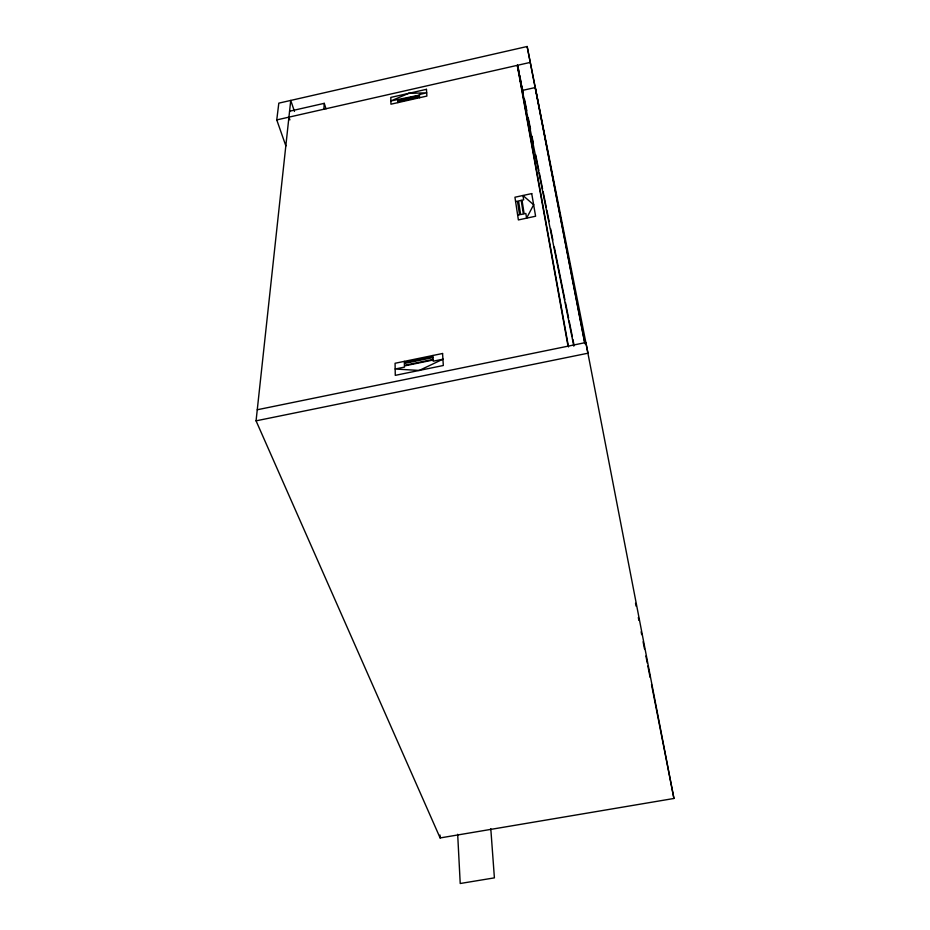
<?xml version="1.0" encoding="UTF-8"?>
<svg xmlns="http://www.w3.org/2000/svg" width="930" height="930" viewBox="0 0 930 930"><rect width="100%" height="100%" fill="white"/><g stroke="black" fill="none" stroke-linecap="round" stroke-linejoin="round"><path stroke-width="1.4" d="M323.873 109.217L324.256 103.335L289.579 111.216M257.261 409.758L585.854 342.519L673.936 798.475L440.123 837.942L256.064 420.837L290.741 100.428L294.473 111.437M285.882 145.952L276.756 119.912L278.814 103.149L527.147 46.5L587.969 353.214L256.064 420.837M276.756 119.912L517.289 65.344L518.626 71.959M584.958 343.775L535.285 87.525L522.218 90.466L517.65 65.263L530.298 62.391M515.592 201.578L517.464 201.171L519.556 214.818L517.661 215.225M288.939 117.145L289.881 119.889M324.256 103.335L326.023 108.857M517.65 65.263L519.08 72.366M519.661 75.202L521.091 82.305M521.66 85.141L523.09 92.244M524.52 99.347L526.81 110.716M528.24 117.819L530.53 129.177M531.96 136.28L533.39 143.383M535.68 154.752L538.83 170.376M539.4 173.213L542.55 188.848M543.132 191.685L546.27 207.309M546.852 210.157L549.142 221.514M550.572 228.617L552.862 239.987M554.292 247.089L564.882 299.646M565.452 302.483L568.602 318.106M569.172 320.955L572.322 336.579M572.892 339.415L574.043 345.1M519.161 74.598L519.696 77.248M520.265 80.096L520.847 82.944M521.033 84.456L521.602 87.304M522.276 90.071L573.833 346.169M635.527 603.291L636.085 606.139M638.329 617.532L638.898 620.38M641.142 631.784L641.7 634.632M643.095 641.758L644.502 648.873M645.897 655.999L647.303 663.125M647.861 665.973L650.105 677.377M651.512 684.492L673.936 798.475M527.147 46.5L584.691 342.891M520.114 79.562L521.509 87.315M522.021 90.094L568.509 346.925M517.289 65.344L568.032 346.169M490.796 828.723L494.4 877.862L460.222 883.5L457.676 834.291M419.558 97.731L419.523 96.976L397.924 101.858L397.935 102.614M432.903 355.481L432.973 356.795L404.364 362.688L404.329 361.363M440.006 835.047L440.123 837.942M533.634 204.774L526.601 218.166L525.845 213.47L524.16 213.83L521.997 200.194L523.66 199.834L522.962 195.498L533.634 204.774M442.924 359.201L419.244 370.442L395.169 369.012L404.469 367.106L404.434 365.92L433.136 360.015L433.194 361.2L442.924 359.201M408.619 93.372L390.879 100.94L419.43 95.151L419.395 94.488L426.684 92.837L408.619 93.372M426.463 89.327L390.821 97.406L390.937 104.195L426.882 96.069L426.463 89.327M419.442 95.465L397.877 100.347L397.912 101.428L419.5 96.546L419.442 95.465M531.727 193.591L514.941 197.23L518.382 219.933L535.599 216.225L531.727 193.591M521.195 200.369L518.533 200.95L520.637 214.586L523.346 214.005L521.195 200.369M442.575 353.493L395.076 363.27L395.273 375.36L443.308 365.502L442.575 353.493M433.008 357.55L404.376 363.444L404.422 365.351L433.101 359.445L433.008 357.55"/></g></svg>
